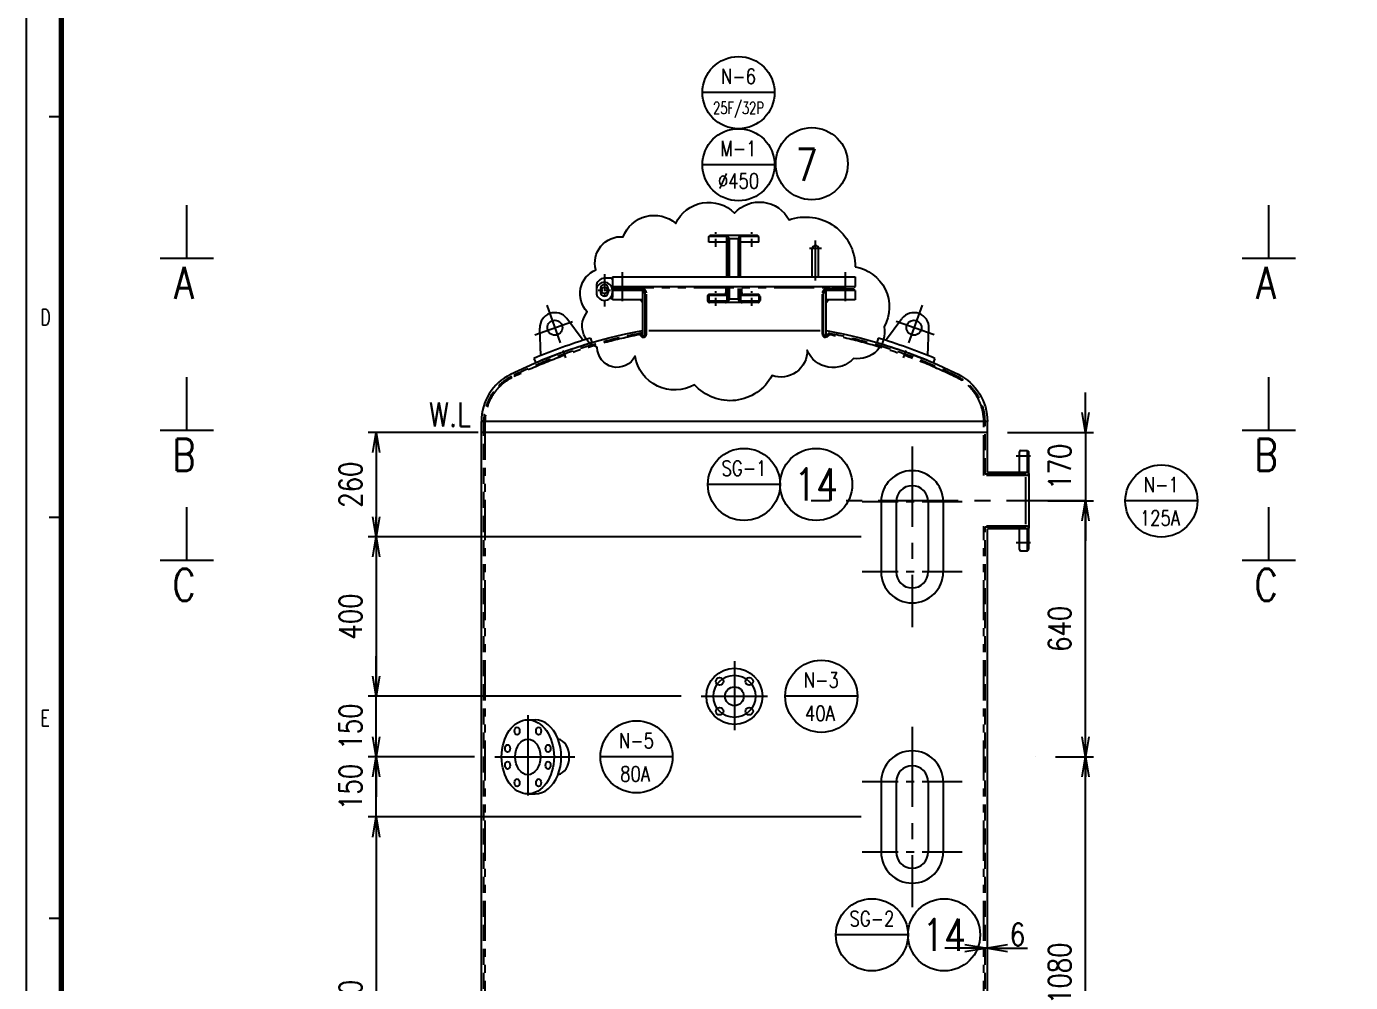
# Model space of a CAD drawing. Extents: x 0 to 36769, y -42 to 11490.
# Drawn here: x 0 to 3302, y 6233 to 8618 of the extents above; entities that cross this region are included whole.
import ezdxf
from ezdxf.enums import TextEntityAlignment as Align

# ---------------------------------------------------------------- set-up
doc = ezdxf.new("R2010")
doc.units = 0
doc.header["$LTSCALE"] = 160
doc.header["$MEASUREMENT"] = 0
for name, pattern in [('CENTER', [2, 1.25, -0.25, 0.25, -0.25]), ('HIDDEN', [0.375, 0.25, -0.125]), ('PHANTOM2', [1.25, 0.625, -0.125, 0.125, -0.125, 0.125, -0.125])]:
    doc.linetypes.add(name, pattern=pattern)
doc.layers.get('0').update_dxf_attribs({"linetype": 'CONTINUOUS'})
doc.layers.get('DEFPOINTS').update_dxf_attribs({"linetype": 'CONTINUOUS'})
for name, color, linetype in [('26', 7, 'CONTINUOUS'), ('DIM', 7, 'CONTINUOUS'), ('EQI', 3, 'CONTINUOUS'), ('T-F', 7, 'CONTINUOUS'), ('T-N', 4, 'CONTINUOUS'), ('TEXT', 7, 'CONTINUOUS'), ('ZL', 5, 'CONTINUOUS'), ('機器', 3, 'CONTINUOUS')]:
    doc.layers.add(name, color=color, linetype=linetype)
doc.styles.add('NMS', font='romans.shx', dxfattribs={"width": 0.7, "bigfont": 'EXTFONT.shx'})
doc.styles.add('NMS2', font='romans.shx', dxfattribs={"width": 0.7})
doc.styles.add('ROMANSEXTFONT', font='romans.shx', dxfattribs={"width": 0.8, "bigfont": 'extfont.shx'})
doc.dimstyles.get("Standard").update_dxf_attribs({"dimscale": 20, "dimtxt": 2.8, "dimasz": 2.5, "dimexe": 1, "dimexo": 2.5, "dimgap": 0.8, "dimtad": 1, "dimdec": 0, "dimrnd": 0.5, "dimzin": 9, "dimdsep": 46, "dimtxsty": 'ROMANSEXTFONT', "dimblk": 'OPEN', "dimcen": -0.6, "dimclrd": 256, "dimclre": 256, "dimclrt": 2, "dimadec": 0, "dimazin": 0, "dimtfac": 1, "dimtdec": 0, "dimtmove": 1, "dimatfit": 3, "dimldrblk": 'OPEN', "dimfxl": 0, "dimtvp": 1, "dimtolj": 1, "dimtzin": 9, "dimarcsym": 0})

# ---------------------------------------------------------------- blocks, each defined once
blk = doc.blocks.new('_OPEN')
at = {"color": 0, "linetype": 'ByBlock'}
for p, q in [((-1, 0.167), (0, 0)), ((0, 0), (-1, -0.167)), ((0, 0), (-1, 0))]:
    blk.add_line(p, q, dxfattribs=at)
blk = doc.blocks.new('*D54')
at = {"linetype": 'ByBlock'}
for p, q in [((2547.3, 7434.8), (2661.1, 7434.8)), ((2641.1, 6795.7), (2641.1, 7434.8)), ((2516.4, 6795.7), (2516.4, 6795.7)), ((2566.4, 6795.7), (2661.1, 6795.7))]:
    blk.add_line(p, q, dxfattribs=at)
at = {"layer": 'DEFPOINTS', "linetype": 'ByBlock'}
for p in [(2497.3, 7434.8), (2516.4, 6795.7)]:
    blk.add_point(p, dxfattribs=at)
at = {"linetype": 'ByBlock', "xscale": 50, "yscale": 50, "zscale": 50}
for p, rotation in [((2641.1, 7434.8), 90), ((2641.1, 6795.7), 270)]:
    blk.add_blockref('_OPEN', p, dxfattribs=dict(at, rotation=rotation))
at = {"color": 2, "linetype": 'ByBlock', "insert": (2577.1, 7115.2), "char_height": 56, "attachment_point": 5, "rotation": 90, "style": 'ROMANSEXTFONT'}
blk.add_mtext('640', dxfattribs=at)
blk = doc.blocks.new('*D53')
at = {"linetype": 'ByBlock'}
for p, q in [((2641.1, 7654.7), (2641.1, 7704.7)), ((2446.7, 7604.7), (2661.1, 7604.7)), ((2641.1, 7604.7), (2641.1, 7434.8)), ((2572.4, 7434.8), (2661.1, 7434.8)), ((2641.1, 7384.8), (2641.1, 7334.8))]:
    blk.add_line(p, q, dxfattribs=at)
at = {"layer": 'DEFPOINTS', "linetype": 'ByBlock'}
for p in [(2396.7, 7604.7), (2522.4, 7434.8)]:
    blk.add_point(p, dxfattribs=at)
at = {"linetype": 'ByBlock', "xscale": 50, "yscale": 50, "zscale": 50}
for p, rotation in [((2641.1, 7604.7), 270), ((2641.1, 7434.8), 90)]:
    blk.add_blockref('_OPEN', p, dxfattribs=dict(at, rotation=rotation))
at = {"color": 2, "linetype": 'ByBlock', "insert": (2577.1, 7519.7), "char_height": 56, "attachment_point": 5, "rotation": 90, "style": 'ROMANSEXTFONT'}
blk.add_mtext('\\A1;170', dxfattribs=at)
blk = doc.blocks.new('OPEN')
blk = doc.blocks.new('*D52')
at = {"linetype": 'ByBlock'}
for p, q in [((2566.4, 6795.7), (2661.1, 6795.7)), ((2641.1, 5716.2), (2641.1, 6795.7)), ((2516.4, 5716.2), (2516.4, 5716.2)), ((2566.4, 5716.2), (2661.1, 5716.2))]:
    blk.add_line(p, q, dxfattribs=at)
at = {"layer": 'DEFPOINTS', "linetype": 'ByBlock'}
for p in [(2516.4, 6795.7), (2516.4, 5716.2)]:
    blk.add_point(p, dxfattribs=at)
at = {"linetype": 'ByBlock', "xscale": 50, "yscale": 50, "zscale": 50}
for p, rotation in [((2641.1, 6795.7), 90), ((2641.1, 5716.2), 270)]:
    blk.add_blockref('_OPEN', p, dxfattribs=dict(at, rotation=rotation))
at = {"color": 2, "linetype": 'ByBlock', "insert": (2577.1, 6255.9), "char_height": 56, "attachment_point": 5, "rotation": 90, "style": 'ROMANSEXTFONT'}
blk.add_mtext('1080', dxfattribs=at)
blk = doc.blocks.new('*D50')
at = {"linetype": 'ByBlock'}
for p, q in [((2081.5, 7344.7), (852.2, 7344.7)), ((872.2, 7344.7), (872.2, 6946.8)), ((2131.5, 7344.7), (2131.5, 7344.7)), ((931.3, 6946.8), (852.2, 6946.8))]:
    blk.add_line(p, q, dxfattribs=at)
at = {"layer": 'DEFPOINTS', "linetype": 'ByBlock'}
for p in [(2131.5, 7344.7), (981.3, 6946.8)]:
    blk.add_point(p, dxfattribs=at)
at = {"linetype": 'ByBlock', "xscale": 50, "yscale": 50, "zscale": 50}
for p, rotation in [((872.2, 7344.7), 90), ((872.2, 6946.8), 270)]:
    blk.add_blockref('_OPEN', p, dxfattribs=dict(at, rotation=rotation))
at = {"color": 2, "linetype": 'ByBlock', "insert": (808.2, 7145.7), "char_height": 56, "attachment_point": 5, "rotation": 90, "style": 'ROMANSEXTFONT'}
blk.add_mtext('400', dxfattribs=at)
blk = doc.blocks.new('*D49')
at = {"linetype": 'ByBlock'}
for p, q in [((1126.3, 7604.7), (852.2, 7604.7)), ((872.2, 7604.7), (872.2, 7344.7)), ((1176.3, 7604.7), (1176.3, 7604.7)), ((2081.5, 7344.7), (852.2, 7344.7))]:
    blk.add_line(p, q, dxfattribs=at)
at = {"layer": 'DEFPOINTS', "linetype": 'ByBlock'}
for p in [(1176.3, 7604.7), (2131.5, 7344.7)]:
    blk.add_point(p, dxfattribs=at)
at = {"linetype": 'ByBlock', "xscale": 50, "yscale": 50, "zscale": 50}
for p, rotation in [((872.2, 7604.7), 90), ((872.2, 7344.7), 270)]:
    blk.add_blockref('_OPEN', p, dxfattribs=dict(at, rotation=rotation))
at = {"color": 2, "linetype": 'ByBlock', "insert": (808.2, 7474.7), "char_height": 56, "attachment_point": 5, "rotation": 90, "style": 'ROMANSEXTFONT'}
blk.add_mtext('260', dxfattribs=at)
blk = doc.blocks.new('*D48')
at = {"linetype": 'ByBlock'}
for p, q in [((2081.5, 6645.7), (852.2, 6645.7)), ((872.2, 6645.7), (872.2, 5717.7)), ((2131.5, 6645.7), (2131.5, 6645.7)), ((2100.4, 5717.7), (852.2, 5717.7))]:
    blk.add_line(p, q, dxfattribs=at)
at = {"layer": 'DEFPOINTS', "linetype": 'ByBlock'}
for p in [(2131.5, 6645.7), (2150.4, 5717.7)]:
    blk.add_point(p, dxfattribs=at)
at = {"linetype": 'ByBlock', "xscale": 50, "yscale": 50, "zscale": 50}
for p, rotation in [((872.2, 6645.7), 90), ((872.2, 5717.7), 270)]:
    blk.add_blockref('_OPEN', p, dxfattribs=dict(at, rotation=rotation))
at = {"color": 2, "linetype": 'ByBlock', "insert": (808.2, 6181.7), "char_height": 56, "attachment_point": 5, "rotation": 90, "style": 'ROMANSEXTFONT'}
blk.add_mtext('930', dxfattribs=at)
blk = doc.blocks.new('*D37')
at = {"linetype": 'ByBlock'}
for p, q in [((872.2, 6845.7), (872.2, 6895.7)), ((1117.7, 6795.7), (852.2, 6795.7)), ((872.2, 6645.7), (872.2, 6795.7)), ((2048.8, 6645.7), (852.2, 6645.7)), ((872.2, 6595.7), (872.2, 6545.7))]:
    blk.add_line(p, q, dxfattribs=at)
at = {"layer": 'DEFPOINTS', "linetype": 'ByBlock'}
for p in [(1167.7, 6795.7), (2098.8, 6645.7)]:
    blk.add_point(p, dxfattribs=at)
at = {"linetype": 'ByBlock', "xscale": 50, "yscale": 50, "zscale": 50}
for p, rotation in [((872.2, 6795.7), 270), ((872.2, 6645.7), 90)]:
    blk.add_blockref('_OPEN', p, dxfattribs=dict(at, rotation=rotation))
at = {"color": 2, "linetype": 'ByBlock', "insert": (808.2, 6720.7), "char_height": 56, "attachment_point": 5, "rotation": 90, "style": 'ROMANSEXTFONT'}
blk.add_mtext('150', dxfattribs=at)
blk = doc.blocks.new('*D36')
at = {"linetype": 'ByBlock'}
for p, q in [((872.2, 6996.8), (872.2, 7046.8)), ((1633, 6946.8), (852.2, 6946.8)), ((872.2, 6795.7), (872.2, 6946.8)), ((1117.7, 6795.7), (852.2, 6795.7)), ((872.2, 6745.7), (872.2, 6695.7))]:
    blk.add_line(p, q, dxfattribs=at)
at = {"layer": 'DEFPOINTS', "linetype": 'ByBlock'}
for p in [(1683, 6946.8), (1167.7, 6795.7)]:
    blk.add_point(p, dxfattribs=at)
at = {"linetype": 'ByBlock', "xscale": 50, "yscale": 50, "zscale": 50}
for p, rotation in [((872.2, 6946.8), 270), ((872.2, 6795.7), 90)]:
    blk.add_blockref('_OPEN', p, dxfattribs=dict(at, rotation=rotation))
at = {"color": 2, "linetype": 'ByBlock', "insert": (808.2, 6871.2), "char_height": 56, "attachment_point": 5, "rotation": 90, "style": 'ROMANSEXTFONT'}
blk.add_mtext('150', dxfattribs=at)
blk = doc.blocks.new('*D25')
at = {"linetype": 'ByBlock'}
for p, q in [((4966, 6624.4), (5319, 7771.3)), ((0, 0), (0, 0)), ((0, 0), (0, 0))]:
    blk.add_line(p, q, dxfattribs=at)
at = {"layer": 'DEFPOINTS', "linetype": 'ByBlock'}
for p in [(5333.7, 7819.1), (4966, 6624.4)]:
    blk.add_point(p, dxfattribs=at)
at = {"linetype": 'ByBlock', "xscale": 50, "yscale": 50, "zscale": 50, "rotation": 72.89352933691806}
blk.add_blockref('_OPEN', (5333.7, 7819.1), dxfattribs=at)
at = {"color": 2, "linetype": 'ByBlock', "insert": (5082.4, 7182.3), "char_height": 56, "attachment_point": 5, "rotation": 72.8935, "style": 'ROMANSEXTFONT'}
blk.add_mtext('\\A1;R1250', dxfattribs=at)
blk = doc.blocks.new('*D24')
at = {"linetype": 'ByBlock'}
for p, q in [((5565, 7776.4), (5593.5, 7817.5)), ((5536.4, 7735.3), (5465.1, 7632.7)), ((0, 0), (0, 0)), ((0, 0), (0, 0))]:
    blk.add_line(p, q, dxfattribs=at)
at = {"layer": 'DEFPOINTS', "linetype": 'ByBlock'}
for p in [(5536.4, 7735.3), (5465.1, 7632.7)]:
    blk.add_point(p, dxfattribs=at)
at = {"linetype": 'ByBlock', "xscale": 50, "yscale": 50, "zscale": 50, "rotation": 235.2205729435929}
blk.add_blockref('_OPEN', (5536.4, 7735.3), dxfattribs=at)
at = {"color": 2, "linetype": 'ByBlock', "insert": (5423.1, 7668.9), "char_height": 56, "attachment_point": 5, "rotation": 55.2206, "style": 'ROMANSEXTFONT'}
blk.add_mtext('\\A1;R125', dxfattribs=at)
blk = doc.blocks.new('*D21')
at = {"linetype": 'ByBlock'}
for p, q in [((1414.7, 10112.8), (2116.6, 9852)), ((0, 0), (0, 0)), ((0, 0), (0, 0))]:
    blk.add_line(p, q, dxfattribs=at)
at = {"layer": 'DEFPOINTS', "linetype": 'ByBlock'}
for p in [(1367.8, 10130.2), (2163.5, 9834.6)]:
    blk.add_point(p, dxfattribs=at)
at = {"linetype": 'ByBlock', "xscale": 50, "yscale": 50, "zscale": 50}
for p, rotation in [((1367.8, 10130.2), 159.6156854471836), ((2163.5, 9834.6), 339.615685447184)]:
    blk.add_blockref('_OPEN', p, dxfattribs=dict(at, rotation=rotation))
at = {"color": 2, "linetype": 'ByBlock', "insert": (1644.5, 10086.4), "char_height": 56, "attachment_point": 5, "rotation": 339.6157, "style": 'ROMANSEXTFONT'}
blk.add_mtext('\\A1;∅849', dxfattribs=at)

msp = doc.modelspace()

# ---------------------------------------------------------------- linework, layer by layer
at = {"color": 7}
for p, q in [((1879.57349, 7475.37543), (1699.57349, 7475.37543)), ((2920.45851, 7434.10339), (2740.45851, 7434.10339)), ((2072.38169, 6946.80102), (1892.38169, 6946.80102)), ((1611.46239, 6795.67321), (1431.46239, 6795.67321)), ((2198.59058, 6351.5638), (2018.59058, 6351.5638))]:
    msp.add_line(p, q, dxfattribs=at)
for centre in [(1789.57349, 7475.37543), (2830.45851, 7434.10339), (1982.38169, 6946.80102), (1521.46239, 6795.67321), (2108.59058, 6351.5638)]:
    msp.add_circle(centre, 90, dxfattribs=at)
at = {"layer": '26', "color": 7, "linetype": 'Continuous'}
msp.add_line((1461.31521, 7969.63884), (1461.31544, 7954.64006), dxfattribs=at)
at = {"layer": 'DIM'}
for p, q in [((1772.77228, 8088.4466), (1755.17228, 8088.4466)), ((1772.77228, 7937.64521), (1755.17228, 7937.64521))]:
    msp.add_line(p, q, dxfattribs=at)
at = {"layer": 'DIM', "color": 1, "linetype": 'CENTER', "ltscale": 0.2}
msp.add_line((1441.31963, 7999.63945), (1441.31963, 7919.63945), dxfattribs=at)
at = {"layer": 'DIM', "color": 1, "linetype": 'CENTER', "ltscale": 0.08}
msp.add_line((1456.2734, 7959.63945), (1426.0024, 7959.63945), dxfattribs=at)
at = {"layer": 'DIM', "color": 3}
msp.add_line((1461.47228, 7969.64465), (1461.47228, 7959.63422), dxfattribs=at)
at = {"layer": 'DIM'}
msp.add_lwpolyline([(2066.62693, 8018.3319, -0.52056705), (2139.05547, 7868.6445, -0.52056705), (2063.03241, 7789.90723, -0.5530363606), (1947.33174, 7810.31355, -0.52056705), (1859.413, 7746.85082, -0.52056705), (1666.19148, 7724.12672, -0.52056705), (1517.73988, 7795.07684, -0.7955057837), (1423.53772, 7817.45472, -0.52056705), (1398.6919, 7906.04351, -0.52056705), (1420.02232, 8010.92041, -0.52056705), (1488.23214, 8093.3919, -0.52056705), (1619.29929, 8126.64319, -0.52056705), (1765.9931, 8152.42595, -0.52056705), (1901.84594, 8135.4436, -0.52056705)], format="xyb", close=True, dxfattribs=at)
at = {"layer": 'EQI', "color": 2}
for p, q in [((466.21773, 8038.95927), (333.19367, 8038.95927)), ((466.21773, 8038.95927), (333.19367, 8038.95927)), ((3164.85073, 8038.95927), (3031.82666, 8038.95927)), ((3164.85073, 8038.95927), (3031.82666, 8038.95927)), ((466.21773, 7609.87542), (333.19367, 7609.87542)), ((466.21773, 7609.87542), (333.19367, 7609.87542)), ((3164.85073, 7609.87542), (3031.82666, 7609.87542)), ((3164.85073, 7609.87542), (3031.82666, 7609.87542)), ((466.21773, 7285.61731), (333.19367, 7285.61731)), ((466.21773, 7285.61731), (333.19367, 7285.61731)), ((3164.85073, 7285.61731), (3031.82666, 7285.61731)), ((3164.85073, 7285.61731), (3031.82666, 7285.61731))]:
    msp.add_line(p, q, dxfattribs=at)
at = {"layer": 'EQI', "color": 1, "linetype": 'CENTER', "ltscale": 0.5}
for p, q in [((1297.71159, 7922.73171), (1344.6651, 7791.31825)), ((2233.59489, 7922.73171), (2186.64138, 7791.31825)), ((1267.83232, 7848.54325), (1367.83851, 7884.27507)), ((2263.47416, 7848.54325), (2163.46797, 7884.27507))]:
    msp.add_line(p, q, dxfattribs=at)
at = {"layer": 'EQI'}
for p, q in [((1282.87878, 7797.0661), (1280.36112, 7865.02078)), ((1388.8196, 7834.91835), (1347.70471, 7889.08238)), ((2142.48688, 7834.91835), (2183.60176, 7889.08238)), ((2248.4277, 7797.0661), (2250.94536, 7865.02078)), ((1406.74832, 7840.46601), (1410.22488, 7828.98065)), ((2124.55816, 7840.46601), (2121.0816, 7828.98065)), ((1265.49389, 7789.99635), (1270.08269, 7778.90839)), ((2265.81259, 7789.99635), (2261.22379, 7778.90839))]:
    msp.add_line(p, q, dxfattribs=at)
for centre in [(1317.83541, 7866.40916), (2213.47107, 7866.40916)]:
    msp.add_circle(centre, 18.75, dxfattribs=at)
for centre, radius, start, end in [((1317.83541, 7866.40916), 37.5, 37.20144022, 182.12178285), ((2213.47107, 7866.40916), 37.5, 357.87821715, 142.79855978), ((1848.27153, 6381.82512), 1524, 106.84079795, 112.48242512), ((1848.27153, 6381.82512), 1512, 106.84079795, 112.48242512), ((1683.03495, 6381.82512), 1512, 67.51757488, 73.15920205), ((1683.03495, 6381.82512), 1524, 67.51757488, 73.15920205)]:
    msp.add_arc(centre, radius, start, end, dxfattribs=at)
at = {"layer": 'T-F'}
for p, q in [((86.8863, 8392.65887), (56.8863, 8392.65887)), ((86.8863, 7392.65887), (56.8863, 7392.65887)), ((86.8863, 6392.65887), (56.8863, 6392.65887))]:
    msp.add_line(p, q, dxfattribs=at)
at = {"layer": 'T-F', "const_width": 14}
msp.add_lwpolyline([(86.8863, 11392.65887), (15986.8863, 11392.65887), (15986.8863, 182.65887), (86.8863, 182.65887)], close=True, dxfattribs=at)
at = {"layer": 'TEXT', "color": 7}
for p, q in [((1865.79343, 8452.99854), (1685.79343, 8452.99854)), ((1865.79343, 8272.99854), (1685.79343, 8272.99854))]:
    msp.add_line(p, q, dxfattribs=at)
at = {"layer": 'TEXT'}
for p, q in [((2340.65667, 6318.36407), (2290.65667, 6318.36407)), ((2396.65667, 6318.36407), (2390.65667, 6318.36407)), ((2446.65667, 6318.36407), (2496.65667, 6318.36407))]:
    msp.add_line(p, q, dxfattribs=at)
at = {"layer": 'TEXT', "color": 7}
for centre in [(1775.79343, 8452.99854), (1775.79343, 8272.99854), (1958.56132, 8275.51759), (1969.57349, 7475.37543), (2288.59058, 6351.5638)]:
    msp.add_circle(centre, 90, dxfattribs=at)
at = {"layer": 'ZL', "color": 160}
msp.add_lwpolyline([(0, 11489.58016), (16058.20392, 11489.58016), (16058.20392, 0), (0, 0)], close=True, dxfattribs=at)
at = {"layer": '機器', "color": 4, "linetype": 'PHANTOM2'}
for p, q in [((1701.47226, 8093.6466), (1704.47133, 8096.64567)), ((1743.1728, 8096.64567), (1704.47133, 8096.64567)), ((1823.47323, 8096.64567), (1784.77176, 8096.64567)), ((1826.4723, 8093.6466), (1823.47323, 8096.64567)), ((1753.1728, 7995.39179), (1753.1728, 8086.64567)), ((1774.77176, 8086.64567), (1774.77176, 7995.39179)), ((1461.47228, 7969.64465), (1464.47597, 7966.64081)), ((1464.48167, 7962.63324), (1461.47899, 7959.63041)), ((1464.47597, 7966.64081), (2063.47957, 7966.65194)), ((1537.15714, 7962.63324), (1464.48167, 7962.63324)), ((1743.97176, 7964.57369), (1743.97176, 7954.4433)), ((1753.1728, 7939.44615), (1753.1728, 7964.57369)), ((1774.77176, 7964.57369), (1774.77176, 7939.44615)), ((1783.9728, 7954.4433), (1783.9728, 7964.57369)), ((2063.4809, 7962.63324), (1994.14934, 7962.63324)), ((2066.47228, 7969.64465), (2063.47194, 7966.64432)), ((2066.49166, 7959.62232), (2063.4809, 7962.63324)), ((1546.15617, 7849.92657), (1546.15617, 7953.63325)), ((1698.47226, 7944.4433), (1698.47226, 7934.44615)), ((1738.97176, 7949.4433), (1703.47226, 7949.4433)), ((1743.1728, 7929.44615), (1703.47226, 7929.44615)), ((1824.4723, 7929.44615), (1784.77176, 7929.44615)), ((1824.4723, 7949.4433), (1788.9728, 7949.4433)), ((1829.4723, 7944.4433), (1829.4723, 7934.44615)), ((1985.14935, 7849.92657), (1985.14935, 7953.63325)), ((1529.72848, 7848.61124), (1535.91472, 7842.42657)), ((1535.91472, 7842.42657), (1538.65617, 7842.42657)), ((1995.39079, 7842.42657), (1992.64935, 7842.42657)), ((2001.57809, 7848.6123), (1995.39079, 7842.42657)), ((1143.65667, 5136.67321), (1143.65667, 7632.67321)), ((2387.65667, 7498.05074), (2387.65667, 7632.67321)), ((2496.65667, 7559.75074), (2499.65667, 7556.75074)), ((2499.65667, 7503.05074), (2499.65667, 7556.75074)), ((2494.65667, 7498.05074), (2387.65667, 7498.05074)), ((2387.65667, 5136.67321), (2387.65667, 7371.45074)), ((2494.65667, 7371.45074), (2387.65667, 7371.45074)), ((2499.65667, 7312.75074), (2499.65667, 7366.45074)), ((2496.65667, 7309.75074), (2499.65667, 7312.75074))]:
    msp.add_line(p, q, dxfattribs=at)
at = {"layer": '機器'}
for p, q in [((1701.47226, 8079.64758), (1701.47226, 8093.6466)), ((1746.97228, 8093.6466), (1701.47226, 8093.6466)), ((1746.97228, 7993.6466), (1746.97228, 8093.6466)), ((1826.4723, 8093.6466), (1780.97228, 8093.6466)), ((1780.97228, 7993.6466), (1780.97228, 8093.6466)), ((1826.4723, 8079.64758), (1826.4723, 8093.6466)), ((1746.97228, 8079.64758), (1701.47226, 8079.64758)), ((1746.97228, 8088.4466), (1750.17228, 8088.4466)), ((1750.17228, 7993.59085), (1750.17228, 8088.4466)), ((1777.77228, 7993.59085), (1777.77228, 8088.4466)), ((1777.77228, 8088.4466), (1780.97228, 8088.4466)), ((1826.4723, 8079.64758), (1780.97228, 8079.64758)), ((1421.31338, 7969.63869), (1421.31338, 7954.63945)), ((1431.82012, 7964.63945), (1431.82012, 7954.63945)), ((1458.3196, 7989.63945), (1441.31978, 7989.63945)), ((1450.82158, 7964.63945), (1450.82158, 7954.63945)), ((1461.31963, 7986.63942), (1461.31963, 7969.63945)), ((1461.31963, 7959.63945), (1461.31963, 7942.63948)), ((1537.15714, 7959.63422), (1461.47228, 7959.63422)), ((1461.47228, 7935.63422), (1461.47228, 7959.63422)), ((1537.15714, 7845.42657), (1537.15714, 7959.63422)), ((1746.97228, 7964.57369), (1746.97228, 7932.44521)), ((1750.17228, 7937.64521), (1750.17228, 7964.57369)), ((1777.77228, 7937.64521), (1777.77228, 7964.57369)), ((1780.97228, 7964.57369), (1780.97228, 7932.44521)), ((1994.14837, 7845.42657), (1994.14837, 7959.63422)), ((2066.47228, 7959.63422), (1994.14934, 7959.63422)), ((2066.47243, 7959.63422), (2066.47243, 7935.63422)), ((1458.3196, 7939.63945), (1454.54826, 7939.63945)), ((1537.15714, 7935.63422), (1461.47228, 7935.63422)), ((1537.15714, 7935.63422), (1461.47228, 7935.63422)), ((1543.15568, 7849.92413), (1543.15568, 7953.63325)), ((1701.47226, 7946.44424), (1701.47226, 7932.44521)), ((1746.97228, 7946.44424), (1701.47226, 7946.44424)), ((1746.97228, 7932.44521), (1701.47226, 7932.44521)), ((1746.97228, 7937.64521), (1750.17228, 7937.64521)), ((1777.77228, 7937.64521), (1780.97228, 7937.64521)), ((1826.4723, 7946.44424), (1780.97228, 7946.44424)), ((1826.4723, 7932.44521), (1780.97228, 7932.44521)), ((1826.4723, 7946.44424), (1826.4723, 7932.44521)), ((1988.14983, 7849.92413), (1988.14983, 7953.63325)), ((2066.47228, 7935.63422), (1994.14934, 7935.63422)), ((2066.47243, 7935.63422), (1994.14934, 7935.63422)), ((1537.15714, 7845.42657), (1538.65568, 7845.42657)), ((1994.14837, 7845.42657), (1992.64983, 7845.42657)), ((1134.65667, 5136.67321), (1134.65667, 7632.67321)), ((2396.65667, 7505.25074), (2396.65667, 7632.67321)), ((2396.65667, 7604.67321), (1134.65667, 7604.67321)), ((2476.65667, 7505.70074), (2476.65667, 7556.75075)), ((2479.65666, 7559.75074), (2496.65667, 7559.75074)), ((2496.65667, 7505.25074), (2496.65667, 7559.75074)), ((2491.65667, 7501.05074), (2390.65667, 7501.05074)), ((2496.65667, 7505.25074), (2396.65667, 7505.25074)), ((2476.65667, 7505.70074), (2476.65667, 7505.25074)), ((2491.65667, 7501.05074), (2491.65667, 7505.25074)), ((2499.65667, 7503.05074), (2499.65667, 7366.45074)), ((2491.65667, 7493.20074), (2491.65667, 7376.30074)), ((2131.46561, 7432.17321), (2131.46561, 7257.17321)), ((2168.96561, 7432.17321), (2168.96561, 7257.17321)), ((2248.96561, 7432.17321), (2248.96561, 7257.17321)), ((2286.46561, 7432.17321), (2286.46561, 7257.17321)), ((2491.65667, 7368.45074), (2390.65667, 7368.45074)), ((2396.65667, 5136.67321), (2396.65667, 7364.25074)), ((2496.65667, 7364.25074), (2396.65667, 7364.25074)), ((2476.65667, 7364.25074), (2476.65667, 7363.80074)), ((2491.65667, 7364.25074), (2491.65667, 7368.45074)), ((2496.65667, 7309.75074), (2496.65667, 7364.25074)), ((2476.65667, 7312.75074), (2476.65667, 7363.80074)), ((2479.65666, 7309.75074), (2496.65667, 7309.75074)), ((1250.40874, 6888.17321), (1268.40874, 6888.17321)), ((2131.46561, 6733.17321), (2131.46561, 6558.17321)), ((2168.96561, 6733.17321), (2168.96561, 6558.17321)), ((2248.96561, 6733.17321), (2248.96561, 6558.17321)), ((2286.46561, 6733.17321), (2286.46561, 6558.17321)), ((1250.40874, 6703.17321), (1268.40874, 6703.17321))]:
    msp.add_line(p, q, dxfattribs=at)
at = {"layer": '機器', "color": 1, "linetype": 'CENTER', "ltscale": 0.1}
for p, q in [((1718.97227, 8068.43664), (1718.97227, 8104.8551)), ((1808.97229, 8068.43664), (1808.97229, 8104.8551)), ((1718.97227, 7921.23427), (1718.97227, 7957.65274)), ((1808.97229, 7921.23427), (1808.97229, 7957.65274))]:
    msp.add_line(p, q, dxfattribs=at)
at = {"layer": '機器', "color": 7}
for p, q in [((1784.77176, 8096.64567), (1743.1728, 8096.64567)), ((1491.05913, 7966.6347), (1516.05913, 7966.6347)), ((1491.05913, 7966.6347), (1491.05913, 7962.63324)), ((1491.05913, 7962.63324), (1516.05913, 7962.63324)), ((1516.05913, 7966.6347), (1516.05913, 7962.63324)), ((2011.05669, 7966.65194), (2036.05669, 7966.65194)), ((2011.05669, 7962.65048), (2011.05669, 7966.65194)), ((2011.05669, 7962.65048), (2036.05669, 7962.65048)), ((2036.05669, 7962.65048), (2036.05669, 7966.65194)), ((1531.16685, 7935.62797), (1537.1666, 7929.62974)), ((1543.15568, 7953.63325), (1537.15714, 7953.63325)), ((1784.77176, 7929.44615), (1743.1728, 7929.44615)), ((1552.15714, 7859.63324), (1979.14934, 7859.63324)), ((1530.65816, 7851.9239), (1537.15714, 7845.42657)), ((2396.65667, 7632.67321), (1134.65667, 7632.67321))]:
    msp.add_line(p, q, dxfattribs=at)
at = {"layer": '機器', "color": 1, "linetype": 'CENTER'}
for p, q in [((1982.74735, 8063.64661), (1952.74979, 8063.64661)), ((1967.74979, 7983.80725), (1967.74979, 8084.3302)), ((1486.47228, 7932.64465), (1486.47228, 8004.64465)), ((2041.47228, 8004.64465), (2041.47228, 7932.64465)), ((2208.96561, 7569.67321), (2208.96561, 7119.67321)), ((2504.40435, 7546.30074), (2468.609, 7546.30074)), ((2644.10791, 7434.75074), (1956.65667, 7434.75074)), ((2504.40435, 7329.75074), (2468.609, 7329.75074)), ((1765.6552, 7034.60894), (1765.6552, 6861.93418)), ((1682.97687, 6946.80102), (1848.11945, 6946.80102)), ((1250.40874, 6899.31524), (1250.40874, 6687.05522)), ((2208.96561, 6870.67321), (2208.96561, 6420.67321)), ((1167.73041, 6795.67321), (1387.20016, 6795.67321))]:
    msp.add_line(p, q, dxfattribs=at)
at = {"layer": '機器', "linetype": 'Continuous'}
for p, q in [((1959.7493, 7993.6466), (1959.7493, 8063.64661)), ((1975.74784, 7993.6466), (1975.74784, 8063.64661)), ((1461.47228, 7993.6466), (2066.47228, 7993.6466)), ((1461.47228, 7993.6466), (1461.47228, 7969.64465)), ((2066.47228, 7993.6466), (2066.47228, 7969.64465)), ((1461.47228, 7969.64465), (2066.47228, 7969.64465))]:
    msp.add_line(p, q, dxfattribs=at)
at = {"layer": '機器', "color": 7, "linetype": 'Continuous'}
for p, q in [((1994.14934, 7953.63325), (1988.1508, 7953.63325)), ((1994.16521, 7929.63325), (2000.16313, 7935.6298)), ((1994.14837, 7845.42657), (2000.64827, 7851.92498))]:
    msp.add_line(p, q, dxfattribs=at)
at = {"layer": '機器', "color": 6, "linetype": 'HIDDEN'}
for p, q in [((1140.65667, 5136.67321), (1140.65667, 7636.02101)), ((2390.65667, 7501.05074), (2390.65667, 7636.02101)), ((2390.65667, 5136.67321), (2390.65667, 7368.45074))]:
    msp.add_line(p, q, dxfattribs=at)
at = {"layer": '機器', "color": 1, "linetype": 'CENTER', "ltscale": 0.5}
for p, q in [((2333.96561, 7432.17321), (2083.96561, 7432.17321)), ((2333.96561, 7257.17321), (2083.96561, 7257.17321)), ((2333.96561, 6733.17321), (2083.96561, 6733.17321)), ((2333.96561, 6558.17321), (2083.96561, 6558.17321))]:
    msp.add_line(p, q, dxfattribs=at)
at = {"layer": '機器', "color": 3}
for points in [[(1207.58928, 7750.10057, -0.0692932344), (1537.15714, 7859.63403)], [(1994.14837, 7859.63545, -0.0692948227), (2323.72405, 7750.10054, -0.2852716178), (2396.65667, 7632.67321)]]:
    msp.add_lwpolyline(points, format="xyb", dxfattribs=at)
at = {"layer": '機器', "color": 4, "linetype": 'PHANTOM2'}
for points in [[(1211.57864, 7742.03304, -0.0689594016), (1537.15714, 7850.48092)], [(1993.6013, 7850.58393, -0.0690728156), (2319.73469, 7742.03302, -0.2852716178), (2387.65667, 7632.67321)]]:
    msp.add_lwpolyline(points, format="xyb", dxfattribs=at)
at = {"layer": '機器'}
for centre, radius in [((1441.31963, 7959.63945), 8), ((1765.6552, 6946.80102), 70), ((1765.6552, 6946.80102), 52.5), ((1728.53209, 6983.92412), 9.5), ((1765.6552, 6946.80102), 23.40664), ((1802.7783, 6983.92412), 9.5), ((1728.53209, 6909.67791), 9.5), ((1802.7783, 6909.67791), 9.5)]:
    msp.add_circle(centre, radius, dxfattribs=at)
at = {"layer": '機器', "color": 4, "linetype": 'PHANTOM2'}
for centre, radius, start, end in [((1743.1728, 8086.64567), 10, 0, 90), ((1784.77176, 8086.64567), 10, 90, 180), ((1537.15714, 7953.63325), 8.99999, 0, 90), ((1994.14934, 7953.63325), 8.99999, 90, 180), ((1703.47226, 7944.4433), 5, 90, 180), ((1703.47226, 7934.44615), 5, 180, 270), ((1738.97176, 7954.4433), 5, 270, 360), ((1743.1728, 7939.44615), 10, 270, 360), ((1784.77176, 7939.44615), 10, 180, 270), ((1788.9728, 7954.4433), 5, 180, 270), ((1824.4723, 7944.4433), 5, 0, 90), ((1824.4723, 7934.44615), 5, 270, 360), ((1538.65617, 7849.92657), 7.5, 270, 360), ((1992.64935, 7849.92657), 7.5, 180, 270), ((1265.65667, 7632.67321), 122, 116.31222261, 180), ((2494.65667, 7503.05074), 5, 270, 360), ((2494.65667, 7366.45074), 5, 0, 90)]:
    msp.add_arc(centre, radius, start, end, dxfattribs=at)
at = {"layer": '機器', "linetype": 'Continuous'}
msp.add_arc((1967.74979, 8063.64661), 7.99999, 0, 180, dxfattribs=at)
at = {"layer": '機器'}
for centre, radius, start, end in [((1441.31963, 7969.63945), 19.99991, 90, 180), ((1441.31963, 7959.63945), 19.99991, 0, 180), ((1441.31963, 7964.63945), 9.49999, 0, 180), ((1458.3196, 7986.63942), 3, 0, 90), ((1537.15714, 7953.63325), 5.99999, 0, 90), ((1994.14934, 7953.63325), 5.99999, 90, 180), ((1441.31963, 7954.63945), 19.99991, 180, 358.84572447), ((1441.31963, 7954.63945), 9.49999, 180, 360), ((1458.3196, 7942.63948), 3, 270, 360), ((1538.65617, 7849.92657), 4.5, 270, 359.96891589), ((1992.64935, 7849.92657), 4.5, 180.03108411, 270), ((2479.65666, 7556.75075), 2.99999, 90, 180), ((2208.96561, 7432.17321), 77.5, 0, 180), ((2208.96561, 7432.17321), 40, 0, 180), ((2479.65666, 7312.75074), 2.99999, 180, 270), ((2208.96561, 7257.17321), 77.5, 180, 360), ((2208.96561, 7257.17321), 40, 180, 360), ((2208.96561, 6733.17321), 77.5, 0, 180), ((2208.96561, 6733.17321), 40, 0, 180), ((2208.96561, 6558.17321), 77.5, 180, 360), ((2208.96561, 6558.17321), 40, 180, 360)]:
    msp.add_arc(centre, radius, start, end, dxfattribs=at)
at = {"layer": '機器', "color": 6, "linetype": 'HIDDEN'}
for centre, radius, start, end in [((1765.65667, 6621.54318), 1252.99997, 100.50736763, 116.31222261), ((1765.65667, 6621.54318), 1252.99997, 63.68777739, 79.49299669), ((1265.65667, 7632.67321), 125, 116.31222261, 180), ((2265.65667, 7632.67321), 125, 0, 63.68777739)]:
    msp.add_arc(centre, radius, start, end, dxfattribs=at)
at = {"layer": '機器', "color": 3}
msp.add_arc((1265.65667, 7632.67321), 131, 116.31222261, 180, dxfattribs=at)
at = {"layer": '機器'}
for centre, major_axis, ratio in [((1250.40874, 6795.67321), (0, 92.5), 0.7071067848), ((1223.6589, 6860.25305), (0, 9.5), 0.6621422645), ((1277.15859, 6860.25305), (0, 9.5), 0.6621422645), ((1250.40874, 6795.67321), (0, 44.5), 0.7071067887), ((1199.89178, 6816.59802), (0, 9.5), 0.6621422645), ((1300.92571, 6816.59802), (0, 9.5), 0.6621422645), ((1199.89178, 6774.74839), (0, 9.5), 0.6621422645), ((1300.92571, 6774.74839), (0, 9.5), 0.6621422645), ((1223.6589, 6731.09337), (0, 9.5), 0.6621422645), ((1277.15859, 6731.09337), (0, 9.5), 0.6621422645)]:
    msp.add_ellipse(centre, major_axis=major_axis, ratio=ratio, dxfattribs=at)
for centre, major_axis, ratio, start_param, end_param in [((1268.40874, 6795.67321), (0, 92.5), 0.7071067848, 3.1415926536, 6.2831853072), ((1322.26606, 6795.67321), (0, 44.5), 0.7071067887, 3.2561379753, 6.1686399855)]:
    msp.add_ellipse(centre, major_axis=major_axis, ratio=ratio, start_param=start_param, end_param=end_param, dxfattribs=at)

# ---------------------------------------------------------------- block references
at = {"layer": 'TEXT', "xscale": -50, "yscale": 50, "zscale": 50, "rotation": 180}
msp.add_blockref('_OPEN', (2390.65667, 6318.36407), dxfattribs=at)
at = {"layer": 'TEXT', "xscale": -50, "yscale": 50, "zscale": 50}
msp.add_blockref('_OPEN', (2396.65667, 6318.36407), dxfattribs=at)

# ---------------------------------------------------------------- texts
at = {"color": 2, "style": 'ROMANSEXTFONT', "width": 0.8}
for s, height, p in [('7', 80, (1945.79343, 8272.99854)), ('A', 80, (393.0614, 7978.20023)), ('A', 80, (393.0614, 7978.20023)), ('A', 80, (3091.6944, 7978.20023)), ('A', 80, (3091.6944, 7978.20023)), ('B', 80, (393.0614, 7549.11638)), ('B', 80, (3091.6944, 7549.11638)), ('SG-1', 37.5, (1789.57349, 7515.87543)), ('14', 80, (1969.57349, 7475.37543)), ('N-1', 37.5, (2830.45851, 7474.60339)), ('C', 80, (393.0614, 7224.85827)), ('C', 80, (3091.6944, 7224.85827)), ('N-3', 37.5, (1982.38169, 6987.30102)), ('N-5', 37.5, (1521.46239, 6836.17321)), ('SG-2', 37.5, (2108.59058, 6392.0638)), ('14', 80, (2288.59058, 6351.5638))]:
    msp.add_text(s, height=height, dxfattribs=at).set_placement(p, align=Align.MIDDLE)
at = {"layer": 'T-N', "color": 4, "style": 'NMS2', "width": 0.7}
for s, p in [('D', (35.21302, 7872.46882)), ('E', (35.21302, 6872.46882))]:
    msp.add_text(s, height=40, dxfattribs=at).set_placement(p)
at = {"layer": 'TEXT', "color": 2}
for s, height, style, width, p in [('N-6', 37.5, 'ROMANSEXTFONT', 0.8, (1775.79343, 8493.49854)), ('25F/32P', 30, 'NMS2', 0.7, (1775.79343, 8412.49854)), ('M-1', 37.5, 'ROMANSEXTFONT', 0.8, (1775.79343, 8313.49854)), ('%%C450', 37.5, 'ROMANSEXTFONT', 0.8, (1775.79343, 8232.49854)), ('125A', 37.5, 'ROMANSEXTFONT', 0.8, (2827.12482, 7391.55405)), ('40A', 37.5, 'ROMANSEXTFONT', 0.8, (1979.048, 6904.25168)), ('80A', 37.5, 'ROMANSEXTFONT', 0.8, (1518.1287, 6753.12387))]:
    msp.add_text(s, height=height, dxfattribs=dict(at, style=style, width=width)).set_placement(p, align=Align.MIDDLE)
at = {"layer": 'TEXT', "color": 2, "style": 'NMS', "width": 0.8}
msp.add_text('W.L', height=60, dxfattribs=at).set_placement((1004.12347, 7619.70494))
at = {"layer": 'TEXT', "color": 2, "insert": (2471.9132, 6352.5235), "char_height": 56, "attachment_point": 5, "style": 'ROMANSEXTFONT'}
msp.add_mtext('\\A1;6', dxfattribs=at)

# ---------------------------------------------------------------- dimensions: what is measured, and where the dimension line sits
at = {"layer": 'DIM'}
dim = msp.add_diameter_dim_2p(p1=(1367.79951, 10130.22829), p2=(2163.51089, 9834.55382), dimstyle='Standard', dxfattribs=at)
dim.commit()
dim.dimension.update_dxf_attribs({"geometry": '*D21', "text_midpoint": (1644.51645, 10086.43615), "dimtype": 163})
for center, mpoint, picture, middle in [((4966.01927, 6624.41043), (5333.7046, 7819.11018), '*D25', (5082.42282, 7182.29784)), ((5465.13684, 7632.67321), (5536.43917, 7735.34247), '*D24', (5423.05253, 7668.92978))]:
    dim = msp.add_radius_dim(center=center, mpoint=mpoint, dimstyle='Standard', dxfattribs=at)
    dim.commit()
    dim.dimension.update_dxf_attribs({"geometry": picture, "text_midpoint": middle, "dimtype": 164})
dim = msp.add_linear_dim(base=(2641.0977, 7434.75074), p1=(2396.65667, 7604.67321), p2=(2522.42872, 7434.75074), angle=90, dimstyle='Standard', dxfattribs=at)
dim.commit()
dim.dimension.update_dxf_attribs({"geometry": '*D53', "text_midpoint": (2577.0977, 7519.71197)})
for base, p1, p2, text, picture, middle in [((872.1815, 7344.67321), (1176.3156, 7604.67321), (2131.46561, 7344.67321), '260', '*D49', (808.1815, 7474.67321)), ((2641.0977, 7434.75074), (2516.39221, 6795.67321), (2497.2533, 7434.75074), '640', '*D54', (2577.0977, 7115.21197)), ((872.1815, 6946.80102), (2131.46561, 7344.67321), (981.29316, 6946.80102), '400', '*D50', (808.1815, 7145.73711)), ((872.1815, 6946.80102), (1167.73041, 6795.67321), (1682.97687, 6946.80102), '150', '*D36', (808.1815, 6871.23711)), ((872.1815, 6795.67321), (2098.80668, 6645.67321), (1167.73041, 6795.67321), '150', '*D37', (808.1815, 6720.67321)), ((2641.0977, 6795.67321), (2516.39221, 5716.17321), (2516.39221, 6795.67321), '1080', '*D52', (2577.0977, 6255.92321)), ((872.1815, 5717.67321), (2131.46561, 6645.67321), (2150.37514, 5717.67321), '930', '*D48', (808.1815, 6181.67321))]:
    dim = msp.add_linear_dim(base=base, p1=p1, p2=p2, angle=90, text=text, dimstyle='Standard', dxfattribs=at)
    dim.commit()
    dim.dimension.update_dxf_attribs({"geometry": picture, "text_midpoint": middle})

# ---------------------------------------------------------------- leaders
at = {"layer": 'EQI', "color": 2}
for points, override in [([(399.7057, 8038.91196), (399.7057, 8171.93602)], {"dimgap": 0.8, "dimtad": 0, "dimclrd": 2, "dimldrblk": 'OPEN'}), ([(399.7057, 8038.91196), (399.7057, 8171.93602)], {"dimgap": 0.8, "dimtad": 0, "dimldrblk": 'OPEN'}), ([(3098.33869, 8038.91196), (3098.33869, 8171.93602)], {"dimgap": 0.8, "dimtad": 0, "dimclrd": 2, "dimldrblk": 'OPEN'}), ([(3098.33869, 8038.91196), (3098.33869, 8171.93602)], {"dimgap": 0.8, "dimtad": 0, "dimldrblk": 'OPEN'}), ([(399.7057, 7609.82811), (399.7057, 7742.85218)], {"dimgap": 0.8, "dimtad": 0, "dimclrd": 2, "dimldrblk": 'OPEN'}), ([(399.7057, 7609.82811), (399.7057, 7742.85218)], {"dimgap": 0.8, "dimtad": 0, "dimldrblk": 'OPEN'}), ([(3098.33869, 7609.82811), (3098.33869, 7742.85218)], {"dimgap": 0.8, "dimtad": 0, "dimclrd": 2, "dimldrblk": 'OPEN'}), ([(3098.33869, 7609.82811), (3098.33869, 7742.85218)], {"dimgap": 0.8, "dimtad": 0, "dimldrblk": 'OPEN'}), ([(399.7057, 7285.57001), (399.7057, 7418.59407)], {"dimgap": 0.8, "dimtad": 0, "dimclrd": 2, "dimldrblk": 'OPEN'}), ([(399.7057, 7285.57001), (399.7057, 7418.59407)], {"dimgap": 0.8, "dimtad": 0, "dimldrblk": 'OPEN'}), ([(3098.33869, 7285.57001), (3098.33869, 7418.59407)], {"dimgap": 0.8, "dimtad": 0, "dimclrd": 2, "dimldrblk": 'OPEN'}), ([(3098.33869, 7285.57001), (3098.33869, 7418.59407)], {"dimgap": 0.8, "dimtad": 0, "dimldrblk": 'OPEN'})]:
    msp.add_leader(points, dimstyle='Standard', override=override, dxfattribs=at)

doc.saveas('drawing.dxf')
